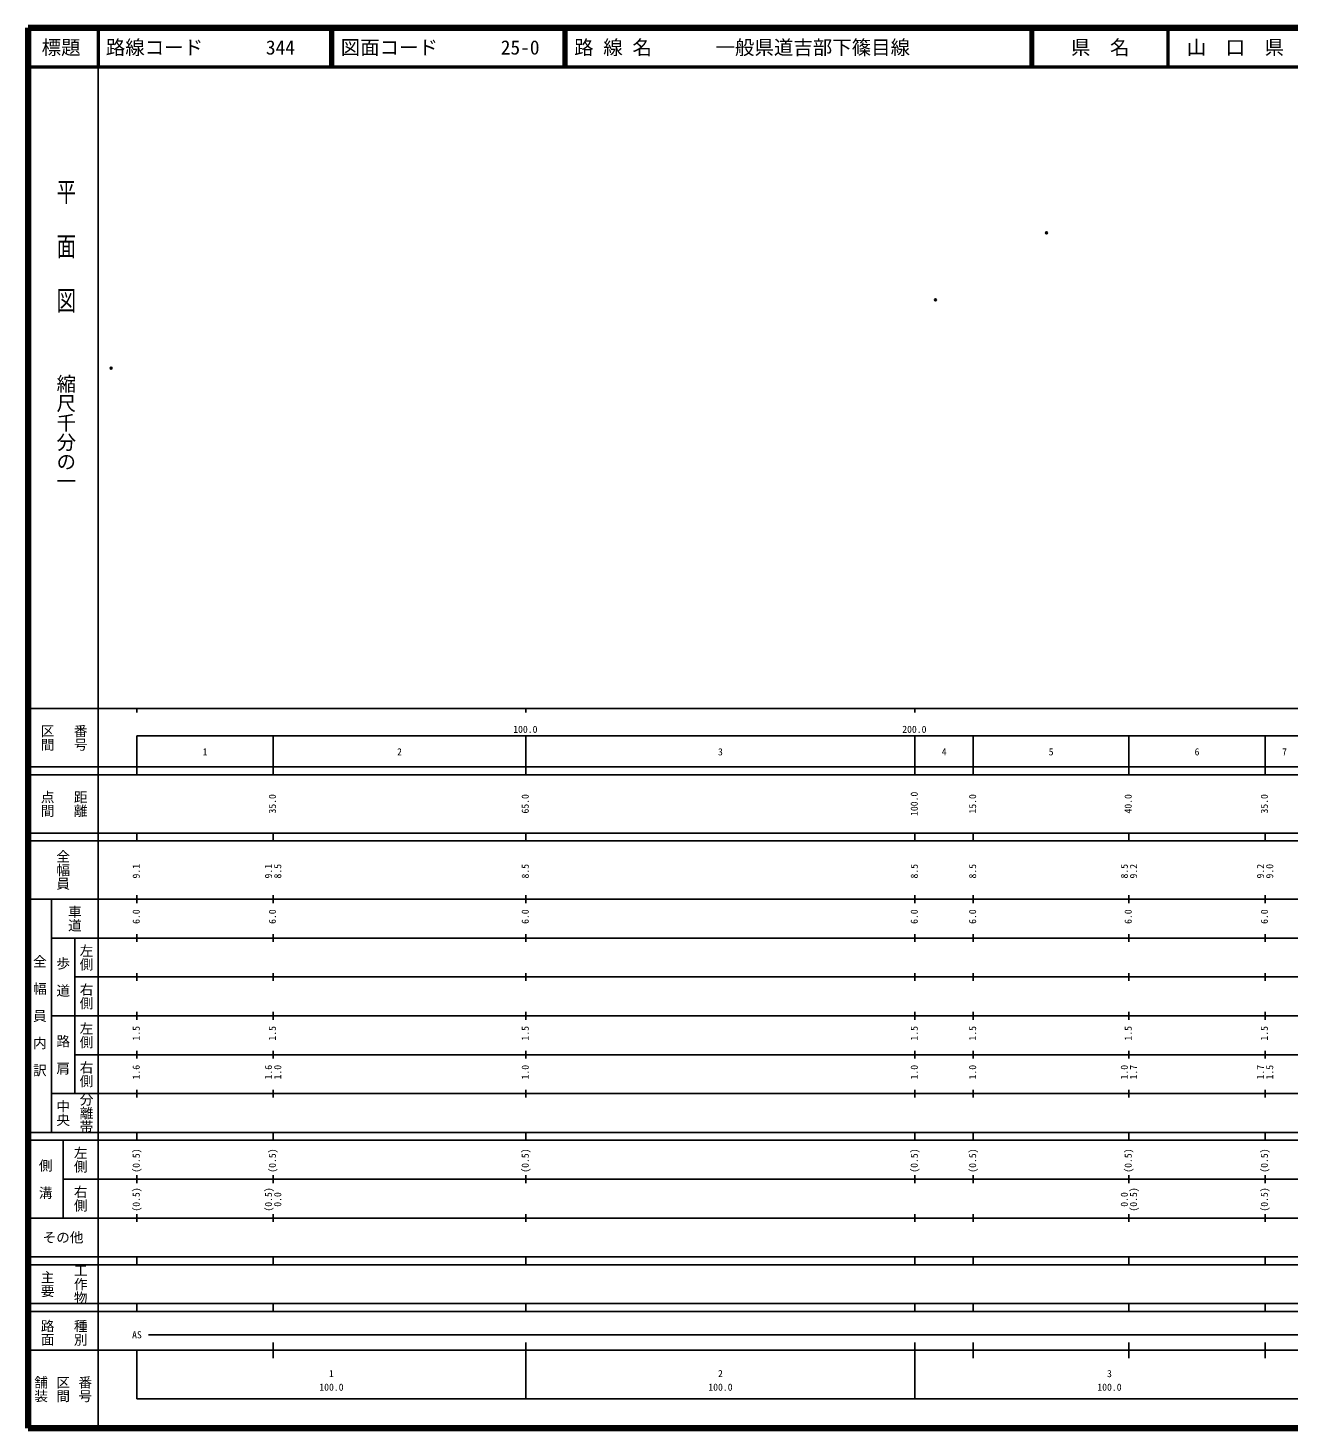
# Model space of a CAD drawing. Units: millimetres on the paper. Extents: x 40 to 680, y 20 to 380.
# Drawn here: x 40 to 364.2, y 20 to 380 of the extents above; entities that cross this region are included whole.
import ezdxf
from ezdxf.enums import TextEntityAlignment as Align

# ---------------------------------------------------------------- set-up
doc = ezdxf.new("R2010")
doc.units = ezdxf.units.MM
doc.header["$PDMODE"] = 32
doc.header["$PDSIZE"] = 0.5
doc.layers.add('M-OTRS', color=6, linetype='Continuous')
doc.layers.add('M-TTL-TXT', color=7, linetype='Continuous')
for name, color, linetype, lineweight in [('M-TTL', 2, 'Continuous', 140), ('M-TTL-BAND', 7, 'Continuous', 25), ('M-TTL-LINE', 7, 'Continuous', 50)]:
    doc.layers.add(name, color=color, linetype=linetype, lineweight=lineweight)
doc.styles.add('@ＭＳ ゴシック', font='')
doc.styles.add('ＭＳ ゴシック', font='')
doc.styles.get('@ＭＳ ゴシック').set_extended_font_data('@MS Gothic')
doc.styles.get('ＭＳ ゴシック').set_extended_font_data('MS Gothic')

msp = doc.modelspace()

# ---------------------------------------------------------------- linework, layer by layer
at = {"layer": 'M-OTRS'}
for p in [(301.817, 327.353), (273.259, 310.113), (61.365, 292.516)]:
    msp.add_point(p, dxfattribs=at)
at = {"layer": 'M-TTL'}
for p, q in [((40, 380), (40, 20)), ((680, 380), (40, 380)), ((40, 20), (680, 20))]:
    msp.add_line(p, q, dxfattribs=at)
at = {"layer": 'M-TTL-BAND'}
for p, q in [((58, 370), (58, 20)), ((40, 205), (579, 205)), ((68, 205), (68, 204)), ((168, 205), (168, 204)), ((268, 205), (268, 204)), ((68, 198), (579, 198)), ((68, 198), (68, 188)), ((103, 188), (103, 198)), ((168, 188), (168, 198)), ((268, 188), (268, 198)), ((283, 188), (283, 198)), ((323, 188), (323, 198)), ((358, 188), (358, 198)), ((40, 190), (579, 190)), ((40, 188), (579, 188)), ((40, 173), (579, 173)), ((68, 171), (68, 173)), ((103, 171), (103, 173)), ((168, 171), (168, 173)), ((268, 171), (268, 173)), ((283, 171), (283, 173)), ((323, 171), (323, 173)), ((358, 171), (358, 173)), ((40, 171), (579, 171)), ((40, 156), (579, 156)), ((46, 96), (46, 156)), ((68, 155), (68, 157)), ((103, 155), (103, 157)), ((168, 155), (168, 157)), ((268, 155), (268, 157)), ((283, 155), (283, 157)), ((323, 155), (323, 157)), ((358, 155), (358, 157)), ((46, 146), (579, 146)), ((52, 146), (52, 106)), ((68, 145), (68, 147)), ((103, 145), (103, 147)), ((168, 145), (168, 147)), ((268, 145), (268, 147)), ((283, 145), (283, 147)), ((323, 145), (323, 147)), ((358, 145), (358, 147)), ((68, 135), (68, 137)), ((103, 135), (103, 137)), ((168, 135), (168, 137)), ((268, 135), (268, 137)), ((283, 135), (283, 137)), ((323, 135), (323, 137)), ((358, 135), (358, 137)), ((52, 136), (579, 136)), ((46, 126), (579, 126)), ((68, 125), (68, 127)), ((103, 125), (103, 127)), ((168, 125), (168, 127)), ((268, 125), (268, 127)), ((283, 125), (283, 127)), ((323, 125), (323, 127)), ((358, 125), (358, 127)), ((52, 116), (579, 116)), ((68, 115), (68, 117)), ((103, 115), (103, 117)), ((168, 115), (168, 117)), ((268, 115), (268, 117)), ((283, 115), (283, 117)), ((323, 115), (323, 117)), ((358, 115), (358, 117)), ((46, 106), (579, 106)), ((68, 105), (68, 107)), ((103, 105), (103, 107)), ((168, 105), (168, 107)), ((268, 105), (268, 107)), ((283, 105), (283, 107)), ((323, 105), (323, 107)), ((358, 105), (358, 107)), ((40, 96), (579, 96)), ((40, 94), (579, 94)), ((49, 94), (49, 74)), ((68, 94), (68, 96)), ((103, 94), (103, 96)), ((168, 94), (168, 96)), ((268, 94), (268, 96)), ((283, 94), (283, 96)), ((323, 94), (323, 96)), ((358, 94), (358, 96)), ((49, 84), (579, 84)), ((68, 83), (68, 85)), ((103, 83), (103, 85)), ((168, 83), (168, 85)), ((268, 83), (268, 85)), ((283, 83), (283, 85)), ((323, 83), (323, 85)), ((358, 83), (358, 85)), ((40, 74), (579, 74)), ((68, 73), (68, 75)), ((103, 73), (103, 75)), ((168, 73), (168, 75)), ((268, 73), (268, 75)), ((283, 73), (283, 75)), ((323, 73), (323, 75)), ((358, 73), (358, 75)), ((40, 64), (579, 64)), ((40, 62), (579, 62)), ((68, 62), (68, 64)), ((103, 62), (103, 64)), ((168, 62), (168, 64)), ((268, 62), (268, 64)), ((283, 62), (283, 64)), ((323, 62), (323, 64)), ((358, 62), (358, 64)), ((40, 52), (579, 52)), ((68, 50), (68, 52)), ((103, 50), (103, 52)), ((168, 50), (168, 52)), ((268, 50), (268, 52)), ((283, 50), (283, 52)), ((323, 50), (323, 52)), ((358, 50), (358, 52)), ((40, 50), (579, 50)), ((71, 44), (565, 44)), ((40, 40), (579, 40)), ((68, 40), (68, 27.5)), ((103, 38), (103, 42)), ((168, 27.5), (168, 42)), ((268, 27.5), (268, 42)), ((283, 38), (283, 42)), ((323, 38), (323, 42)), ((358, 38), (358, 42)), ((68, 27.5), (579, 27.5))]:
    msp.add_line(p, q, dxfattribs=at)
at = {"layer": 'M-TTL-LINE'}
for p, q in [((58, 380), (58, 370)), ((117.75, 380), (117.75, 370)), ((118.25, 380), (118.25, 370)), ((177.75, 380), (177.75, 370)), ((178.25, 380), (178.25, 370)), ((297.75, 380), (297.75, 370)), ((298.25, 380), (298.25, 370)), ((333, 380), (333, 370)), ((40, 370), (680, 370))]:
    msp.add_line(p, q, dxfattribs=at)

# ---------------------------------------------------------------- texts
at = {"layer": 'M-TTL-BAND', "style": '@ＭＳ ゴシック', "width": 1.4}
msp.add_text('平  面  図', height=3.666, rotation=270, dxfattribs=at).set_placement((49.777, 306.475), align=Align.MIDDLE_RIGHT)
at = {"layer": 'M-TTL-BAND', "style": '@ＭＳ ゴシック'}
msp.add_text('縮尺千分の一', height=3.666, rotation=270, dxfattribs=at).set_placement((49.777, 261.03), align=Align.MIDDLE_RIGHT)
for s, p in [('区間', (45, 197.5)), ('番号', (53.5, 197.5)), ('点間', (45, 180.5)), ('距離', (53.5, 180.5)), ('全幅員', (49, 163.5)), ('車道', (52, 151)), ('左側', (55, 141)), ('全\u3000幅\u3000員\u3000内\u3000訳', (43, 126)), ('歩\u3000道', (49, 136)), ('右側', (55, 131)), ('左側', (55, 121)), ('路\u3000肩', (49, 116)), ('右側', (55, 111)), ('分離帯', (55, 101)), ('中央', (49, 101)), ('左側', (53.5, 89)), ('側\u3000溝', (44.5, 84)), ('右側', (53.5, 79)), ('工作物', (53.5, 57)), ('主要', (45, 57)), ('路面', (45, 44.5)), ('種別', (53.5, 44.5)), ('舗装', (43.333, 30)), ('区間', (49, 30)), ('番号', (54.667, 30))]:
    msp.add_text(s, height=2.566, rotation=270, dxfattribs=at).set_placement(p, align=Align.MIDDLE_CENTER)
at = {"layer": 'M-TTL-BAND', "style": 'ＭＳ ゴシック'}
for s, p in [('100.0', (167.844, 198.195)), ('200.0', (267.844, 198.195)), ('1', (85.5, 192.405)), ('2', (135.5, 192.405)), ('3', (218, 192.405)), ('4', (275.5, 192.405)), ('5', (303, 192.405)), ('6', (340.5, 192.405)), ('7', (363, 192.405)), ('AS', (68, 42.5)), ('1', (118, 32.523)), ('2', (218, 32.523)), ('3', (318, 32.523)), ('100.0', (118, 29.033)), ('100.0', (218, 29.033)), ('100.0', (318, 29.033))]:
    msp.add_text(s, height=1.833, dxfattribs=at).set_placement(p, align=Align.BOTTOM_CENTER)
for s, p in [('35.0', (104.272, 180.5)), ('65.0', (169.272, 180.5)), ('100.0', (269.272, 180.5)), ('15.0', (284.272, 180.5)), ('40.0', (324.272, 180.5)), ('35.0', (359.272, 180.5)), ('9.1', (69.272, 163.174)), ('9.1', (103.272, 163.174)), ('8.5', (105.642, 163.174)), ('8.5', (169.272, 163.174)), ('8.5', (269.272, 163.174)), ('8.5', (284.272, 163.174)), ('8.5', (323.272, 163.174)), ('9.2', (325.642, 163.174)), ('9.2', (358.272, 163.174)), ('9.0', (360.642, 163.174)), ('6.0', (69.272, 151.5)), ('6.0', (104.272, 151.5)), ('6.0', (169.272, 151.5)), ('6.0', (269.272, 151.5)), ('6.0', (284.272, 151.5)), ('6.0', (324.272, 151.5)), ('6.0', (359.272, 151.5)), ('1.5', (69.272, 121.5)), ('1.5', (104.272, 121.5)), ('1.5', (169.272, 121.5)), ('1.5', (269.272, 121.5)), ('1.5', (284.272, 121.5)), ('1.5', (324.272, 121.5)), ('1.5', (359.272, 121.5)), ('1.6', (69.272, 111.5)), ('1.6', (103.272, 111.5)), ('1.0', (105.642, 111.5)), ('1.0', (169.272, 111.5)), ('1.0', (269.272, 111.5)), ('1.0', (284.272, 111.5)), ('1.0', (323.272, 111.5)), ('1.7', (325.642, 111.5)), ('1.7', (358.272, 111.5)), ('1.5', (360.642, 111.5)), ('(0.5)', (69.272, 88.764)), ('(0.5)', (104.272, 88.764)), ('(0.5)', (169.272, 88.764)), ('(0.5)', (269.272, 88.764)), ('(0.5)', (284.272, 88.764)), ('(0.5)', (324.272, 88.764)), ('(0.5)', (359.272, 88.764)), ('(0.5)', (69.272, 78.764)), ('(0.5)', (103.272, 78.764)), ('0.0', (105.642, 78.764)), ('0.0', (323.272, 78.764)), ('(0.5)', (325.642, 78.764)), ('(0.5)', (359.272, 78.764))]:
    msp.add_text(s, height=1.833, rotation=90, dxfattribs=at).set_placement(p, align=Align.BOTTOM_CENTER)
msp.add_text('その他', height=2.566, dxfattribs=at).set_placement((49, 69), align=Align.MIDDLE_CENTER)
at = {"layer": 'M-TTL-TXT', "style": 'ＭＳ ゴシック'}
for s, p in [('標題', (48.5, 375)), ('県\u3000名', (315.625, 375)), ('山\u3000口\u3000県', (350.375, 375))]:
    msp.add_text(s, height=3.666, dxfattribs=at).set_placement(p, align=Align.MIDDLE_CENTER)
for s, p in [('路線コード', (60, 375)), ('344', (101.142, 375)), ('図面コード', (120.38, 375)), ('25-0', (161.521, 375)), ('路 線 名', (180.38, 375)), ('一般県道吉部下篠目線', (216.734, 375))]:
    msp.add_text(s, height=3.666, dxfattribs=at).set_placement(p, align=Align.MIDDLE_LEFT)

doc.saveas('drawing.dxf')
